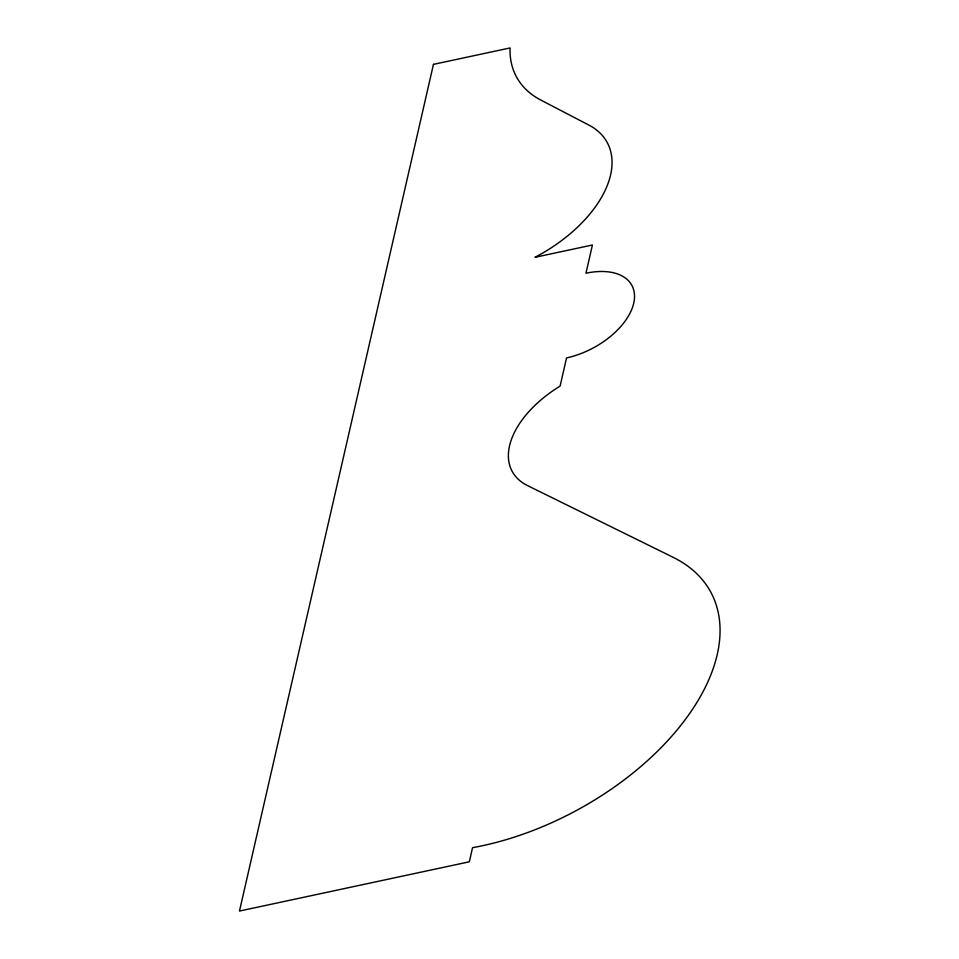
<?xml version="1.0" encoding="UTF-8"?>
<svg xmlns="http://www.w3.org/2000/svg" width="959" height="959" viewBox="0 0 959 959"><rect width="100%" height="100%" fill="white"/><g stroke="black" fill="none" stroke-linecap="round" stroke-linejoin="round"><path stroke-width="1.44" d="M433.456 64.361L239.474 911.05L469.323 861.805L472.559 847.684A221.397 127.931 -28.5 0 0 690.3 712.561A221.397 127.931 -28.5 0 0 673.146 557.311L527.57 485.614A90.53 52.313 -28.5 0 1 560.092 386.117L566.553 357.899A63.27 36.562 -28.5 0 0 633.719 303.248A63.27 36.562 -28.5 0 0 585.961 273.231L592.422 245.001L534.966 257.312A115.02 66.471 -28.5 0 0 588.79 125.03L540.996 100.156A153.032 88.432 -28.5 0 1 510.068 47.95L433.456 64.361"/></g></svg>
